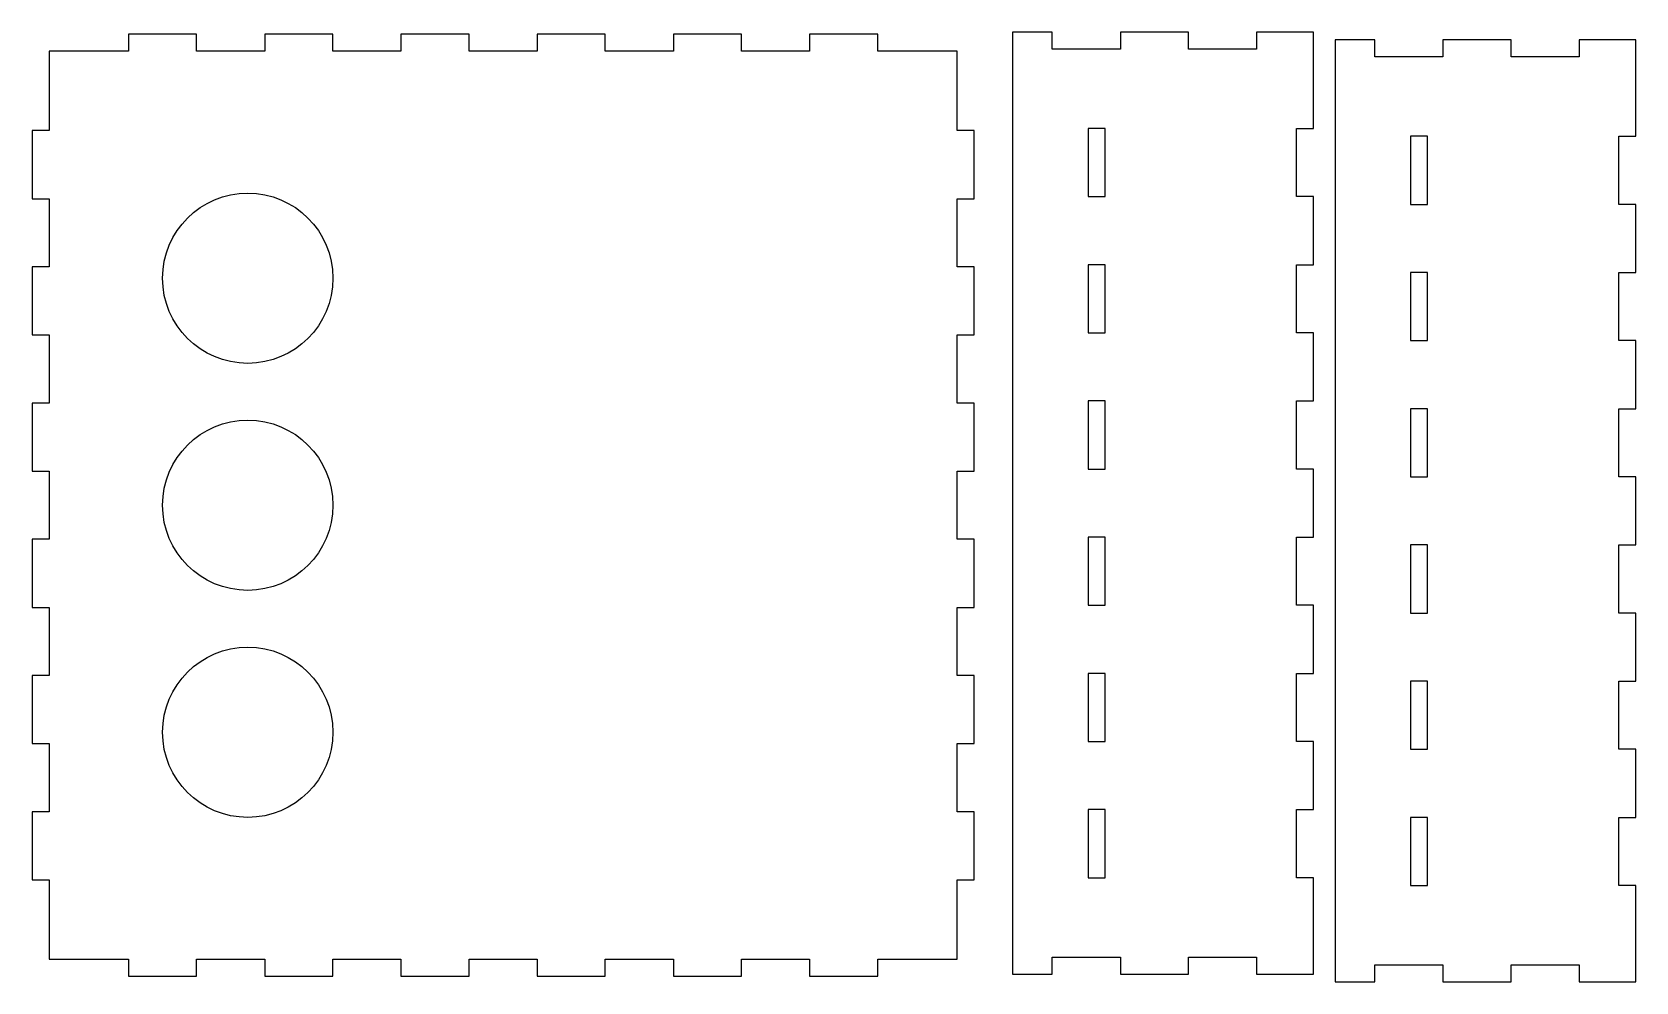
# Model space of a CAD drawing. Header units: millimetres. Extents: x 5 to 288, y 19 to 186.
import ezdxf

# ---------------------------------------------------------------- set-up
doc = ezdxf.new("R2010")
doc.units = ezdxf.units.MM
doc.layers.add('DEFAULT', color=179, linetype='Continuous')

msp = doc.modelspace()

# ---------------------------------------------------------------- linework, layer by layer
at = {"layer": 'DEFAULT', "color": 1}
for p, q in [((34.27, 185.77), (22.27, 185.77)), ((22.27, 185.77), (22.27, 182.77)), ((34.27, 182.77), (34.27, 185.77)), ((58.27, 185.77), (46.27, 185.77)), ((46.27, 185.77), (46.27, 182.77)), ((58.27, 182.77), (58.27, 185.77)), ((82.27, 185.77), (70.27, 185.77)), ((70.27, 185.77), (70.27, 182.77)), ((82.27, 182.77), (82.27, 185.77)), ((106.27, 185.77), (94.27, 185.77)), ((94.27, 185.77), (94.27, 182.77)), ((106.27, 182.77), (106.27, 185.77)), ((130.27, 185.77), (118.27, 185.77)), ((118.27, 185.77), (118.27, 182.77)), ((130.27, 182.77), (130.27, 185.77)), ((154.27, 185.77), (142.27, 185.77)), ((142.27, 185.77), (142.27, 182.77)), ((154.27, 182.77), (154.27, 185.77)), ((185.03, 186.14), (178.03, 186.14)), ((178.03, 186.14), (178.03, 183.14)), ((185.03, 183.14), (185.03, 186.14)), ((209.03, 186.14), (197.03, 186.14)), ((197.03, 186.14), (197.03, 183.14)), ((209.03, 183.14), (209.03, 186.14)), ((228.03, 186.14), (221.03, 186.14)), ((221.03, 186.14), (221.03, 183.14)), ((231.03, 186.14), (228.03, 186.14)), ((231.03, 183.14), (231.03, 186.14)), ((241.85, 184.78), (234.85, 184.78)), ((234.85, 184.78), (234.85, 181.78)), ((241.85, 181.78), (241.85, 184.78)), ((265.85, 184.78), (253.85, 184.78)), ((253.85, 184.78), (253.85, 181.78)), ((265.85, 181.78), (265.85, 184.78)), ((284.85, 184.78), (277.85, 184.78)), ((277.85, 184.78), (277.85, 181.78)), ((287.85, 184.78), (284.85, 184.78)), ((287.85, 181.78), (287.85, 184.78)), ((22.27, 182.77), (8.27, 182.77)), ((8.27, 182.77), (8.27, 168.77)), ((46.27, 182.77), (34.27, 182.77)), ((70.27, 182.77), (58.27, 182.77)), ((94.27, 182.77), (82.27, 182.77)), ((118.27, 182.77), (106.27, 182.77)), ((142.27, 182.77), (130.27, 182.77)), ((168.27, 182.77), (154.27, 182.77)), ((168.27, 168.77), (168.27, 182.77)), ((178.03, 183.14), (178.03, 23.14)), ((197.03, 183.14), (185.03, 183.14)), ((221.03, 183.14), (209.03, 183.14)), ((231.03, 169.14), (231.03, 183.14)), ((234.85, 181.78), (234.85, 21.78)), ((253.85, 181.78), (241.85, 181.78)), ((277.85, 181.78), (265.85, 181.78)), ((287.85, 167.78), (287.85, 181.78)), ((8.27, 168.77), (5.27, 168.77)), ((5.27, 168.77), (5.27, 156.77)), ((171.27, 168.77), (168.27, 168.77)), ((171.27, 156.77), (171.27, 168.77)), ((194.33, 169.14), (191.33, 169.14)), ((191.33, 169.14), (191.33, 157.14)), ((194.33, 157.14), (194.33, 169.14)), ((228.03, 157.14), (228.03, 169.14)), ((228.03, 169.14), (231.03, 169.14)), ((251.16, 167.78), (248.16, 167.78)), ((248.16, 167.78), (248.16, 155.78)), ((251.16, 155.78), (251.16, 167.78)), ((284.85, 155.78), (284.85, 167.78)), ((284.85, 167.78), (287.85, 167.78)), ((5.27, 156.77), (8.27, 156.77)), ((8.27, 156.77), (8.27, 144.77)), ((168.27, 144.77), (168.27, 156.77)), ((168.27, 156.77), (171.27, 156.77)), ((191.33, 157.14), (194.33, 157.14)), ((231.03, 157.14), (228.03, 157.14)), ((231.03, 145.14), (231.03, 157.14)), ((248.16, 155.78), (251.16, 155.78)), ((287.85, 155.78), (284.85, 155.78)), ((287.85, 143.78), (287.85, 155.78)), ((8.27, 144.77), (5.27, 144.77)), ((5.27, 144.77), (5.27, 132.77)), ((171.27, 144.77), (168.27, 144.77)), ((171.27, 132.77), (171.27, 144.77)), ((194.33, 145.14), (191.33, 145.14)), ((191.33, 145.14), (191.33, 133.14)), ((194.33, 133.14), (194.33, 145.14)), ((228.03, 133.14), (228.03, 145.14)), ((228.03, 145.14), (231.03, 145.14)), ((251.16, 143.78), (248.16, 143.78)), ((248.16, 143.78), (248.16, 131.78)), ((251.16, 131.78), (251.16, 143.78)), ((284.85, 131.78), (284.85, 143.78)), ((284.85, 143.78), (287.85, 143.78)), ((191.33, 133.14), (194.33, 133.14)), ((231.03, 133.14), (228.03, 133.14)), ((231.03, 121.14), (231.03, 133.14)), ((5.27, 132.77), (8.27, 132.77)), ((8.27, 132.77), (8.27, 120.77)), ((168.27, 120.77), (168.27, 132.77)), ((168.27, 132.77), (171.27, 132.77)), ((248.16, 131.78), (251.16, 131.78)), ((287.85, 131.78), (284.85, 131.78)), ((287.85, 119.78), (287.85, 131.78)), ((8.27, 120.77), (5.27, 120.77)), ((5.27, 120.77), (5.27, 108.77)), ((171.27, 120.77), (168.27, 120.77)), ((171.27, 108.77), (171.27, 120.77)), ((194.33, 121.14), (191.33, 121.14)), ((191.33, 121.14), (191.33, 109.14)), ((194.33, 109.14), (194.33, 121.14)), ((228.03, 109.14), (228.03, 121.14)), ((228.03, 121.14), (231.03, 121.14)), ((251.16, 119.78), (248.16, 119.78)), ((248.16, 119.78), (248.16, 107.78)), ((251.16, 107.78), (251.16, 119.78)), ((284.85, 107.78), (284.85, 119.78)), ((284.85, 119.78), (287.85, 119.78)), ((5.27, 108.77), (8.27, 108.77)), ((8.27, 108.77), (8.27, 96.77)), ((168.27, 96.77), (168.27, 108.77)), ((168.27, 108.77), (171.27, 108.77)), ((191.33, 109.14), (194.33, 109.14)), ((231.03, 109.14), (228.03, 109.14)), ((231.03, 97.14), (231.03, 109.14)), ((248.16, 107.78), (251.16, 107.78)), ((287.85, 107.78), (284.85, 107.78)), ((287.85, 95.78), (287.85, 107.78)), ((8.27, 96.77), (5.27, 96.77)), ((5.27, 96.77), (5.27, 84.77)), ((171.27, 96.77), (168.27, 96.77)), ((171.27, 84.77), (171.27, 96.77)), ((194.33, 97.14), (191.33, 97.14)), ((191.33, 97.14), (191.33, 85.14)), ((194.33, 85.14), (194.33, 97.14)), ((228.03, 85.14), (228.03, 97.14)), ((228.03, 97.14), (231.03, 97.14)), ((251.16, 95.78), (248.16, 95.78)), ((248.16, 95.78), (248.16, 83.78)), ((251.16, 83.78), (251.16, 95.78)), ((284.85, 83.78), (284.85, 95.78)), ((284.85, 95.78), (287.85, 95.78)), ((191.33, 85.14), (194.33, 85.14)), ((231.03, 85.14), (228.03, 85.14)), ((231.03, 73.14), (231.03, 85.14)), ((5.27, 84.77), (8.27, 84.77)), ((8.27, 84.77), (8.27, 72.77)), ((168.27, 72.77), (168.27, 84.77)), ((168.27, 84.77), (171.27, 84.77)), ((248.16, 83.78), (251.16, 83.78)), ((287.85, 83.78), (284.85, 83.78)), ((287.85, 71.78), (287.85, 83.78)), ((8.27, 72.77), (5.27, 72.77)), ((5.27, 72.77), (5.27, 60.77)), ((171.27, 72.77), (168.27, 72.77)), ((171.27, 60.77), (171.27, 72.77)), ((194.33, 73.14), (191.33, 73.14)), ((191.33, 73.14), (191.33, 61.14)), ((194.33, 61.14), (194.33, 73.14)), ((228.03, 61.14), (228.03, 73.14)), ((228.03, 73.14), (231.03, 73.14)), ((251.16, 71.78), (248.16, 71.78)), ((248.16, 71.78), (248.16, 59.78)), ((251.16, 59.78), (251.16, 71.78)), ((284.85, 59.78), (284.85, 71.78)), ((284.85, 71.78), (287.85, 71.78)), ((5.27, 60.77), (8.27, 60.77)), ((8.27, 60.77), (8.27, 48.77)), ((168.27, 48.77), (168.27, 60.77)), ((168.27, 60.77), (171.27, 60.77)), ((191.33, 61.14), (194.33, 61.14)), ((231.03, 61.14), (228.03, 61.14)), ((231.03, 49.14), (231.03, 61.14)), ((248.16, 59.78), (251.16, 59.78)), ((287.85, 59.78), (284.85, 59.78)), ((287.85, 47.78), (287.85, 59.78)), ((8.27, 48.77), (5.27, 48.77)), ((5.27, 48.77), (5.27, 36.77)), ((171.27, 48.77), (168.27, 48.77)), ((171.27, 36.77), (171.27, 48.77)), ((194.33, 49.14), (191.33, 49.14)), ((191.33, 49.14), (191.33, 37.14)), ((194.33, 37.14), (194.33, 49.14)), ((228.03, 49.14), (231.03, 49.14)), ((228.03, 37.14), (228.03, 49.14)), ((251.16, 47.78), (248.16, 47.78)), ((248.16, 47.78), (248.16, 35.78)), ((251.16, 35.78), (251.16, 47.78)), ((284.85, 47.78), (287.85, 47.78)), ((284.85, 35.78), (284.85, 47.78)), ((5.27, 36.77), (8.27, 36.77)), ((8.27, 36.77), (8.27, 22.77)), ((168.27, 22.77), (168.27, 36.77)), ((168.27, 36.77), (171.27, 36.77)), ((191.33, 37.14), (194.33, 37.14)), ((231.03, 37.14), (228.03, 37.14)), ((231.03, 23.14), (231.03, 37.14)), ((248.16, 35.78), (251.16, 35.78)), ((287.85, 35.78), (284.85, 35.78)), ((287.85, 21.78), (287.85, 35.78)), ((8.27, 22.77), (22.27, 22.77)), ((22.27, 22.77), (22.27, 19.77)), ((34.27, 19.77), (34.27, 22.77)), ((34.27, 22.77), (46.27, 22.77)), ((46.27, 22.77), (46.27, 19.77)), ((58.27, 19.77), (58.27, 22.77)), ((58.27, 22.77), (70.27, 22.77)), ((70.27, 22.77), (70.27, 19.77)), ((82.27, 19.77), (82.27, 22.77)), ((82.27, 22.77), (94.27, 22.77)), ((94.27, 22.77), (94.27, 19.77)), ((106.27, 19.77), (106.27, 22.77)), ((106.27, 22.77), (118.27, 22.77)), ((118.27, 22.77), (118.27, 19.77)), ((130.27, 19.77), (130.27, 22.77)), ((130.27, 22.77), (142.27, 22.77)), ((142.27, 22.77), (142.27, 19.77)), ((154.27, 19.77), (154.27, 22.77)), ((154.27, 22.77), (168.27, 22.77)), ((178.03, 23.14), (178.03, 20.14)), ((185.03, 20.14), (185.03, 23.14)), ((185.03, 23.14), (197.03, 23.14)), ((197.03, 23.14), (197.03, 20.14)), ((209.03, 20.14), (209.03, 23.14)), ((209.03, 23.14), (221.03, 23.14)), ((221.03, 23.14), (221.03, 20.14)), ((231.03, 20.14), (231.03, 23.14)), ((178.03, 20.14), (185.03, 20.14)), ((197.03, 20.14), (209.03, 20.14)), ((221.03, 20.14), (228.03, 20.14)), ((228.03, 20.14), (231.03, 20.14)), ((234.85, 21.78), (234.85, 18.78)), ((241.85, 18.78), (241.85, 21.78)), ((241.85, 21.78), (253.85, 21.78)), ((253.85, 21.78), (253.85, 18.78)), ((265.85, 18.78), (265.85, 21.78)), ((265.85, 21.78), (277.85, 21.78)), ((277.85, 21.78), (277.85, 18.78)), ((287.85, 18.78), (287.85, 21.78)), ((22.27, 19.77), (34.27, 19.77)), ((46.27, 19.77), (58.27, 19.77)), ((70.27, 19.77), (82.27, 19.77)), ((94.27, 19.77), (106.27, 19.77)), ((118.27, 19.77), (130.27, 19.77)), ((142.27, 19.77), (154.27, 19.77)), ((234.85, 18.78), (241.85, 18.78)), ((253.85, 18.78), (265.85, 18.78)), ((277.85, 18.78), (284.85, 18.78)), ((284.85, 18.78), (287.85, 18.78))]:
    msp.add_line(p, q, dxfattribs=at)
for centre in [(43.27, 142.77), (43.27, 102.77), (43.27, 62.77)]:
    msp.add_circle(centre, 15, dxfattribs=at)

doc.saveas('drawing.dxf')
